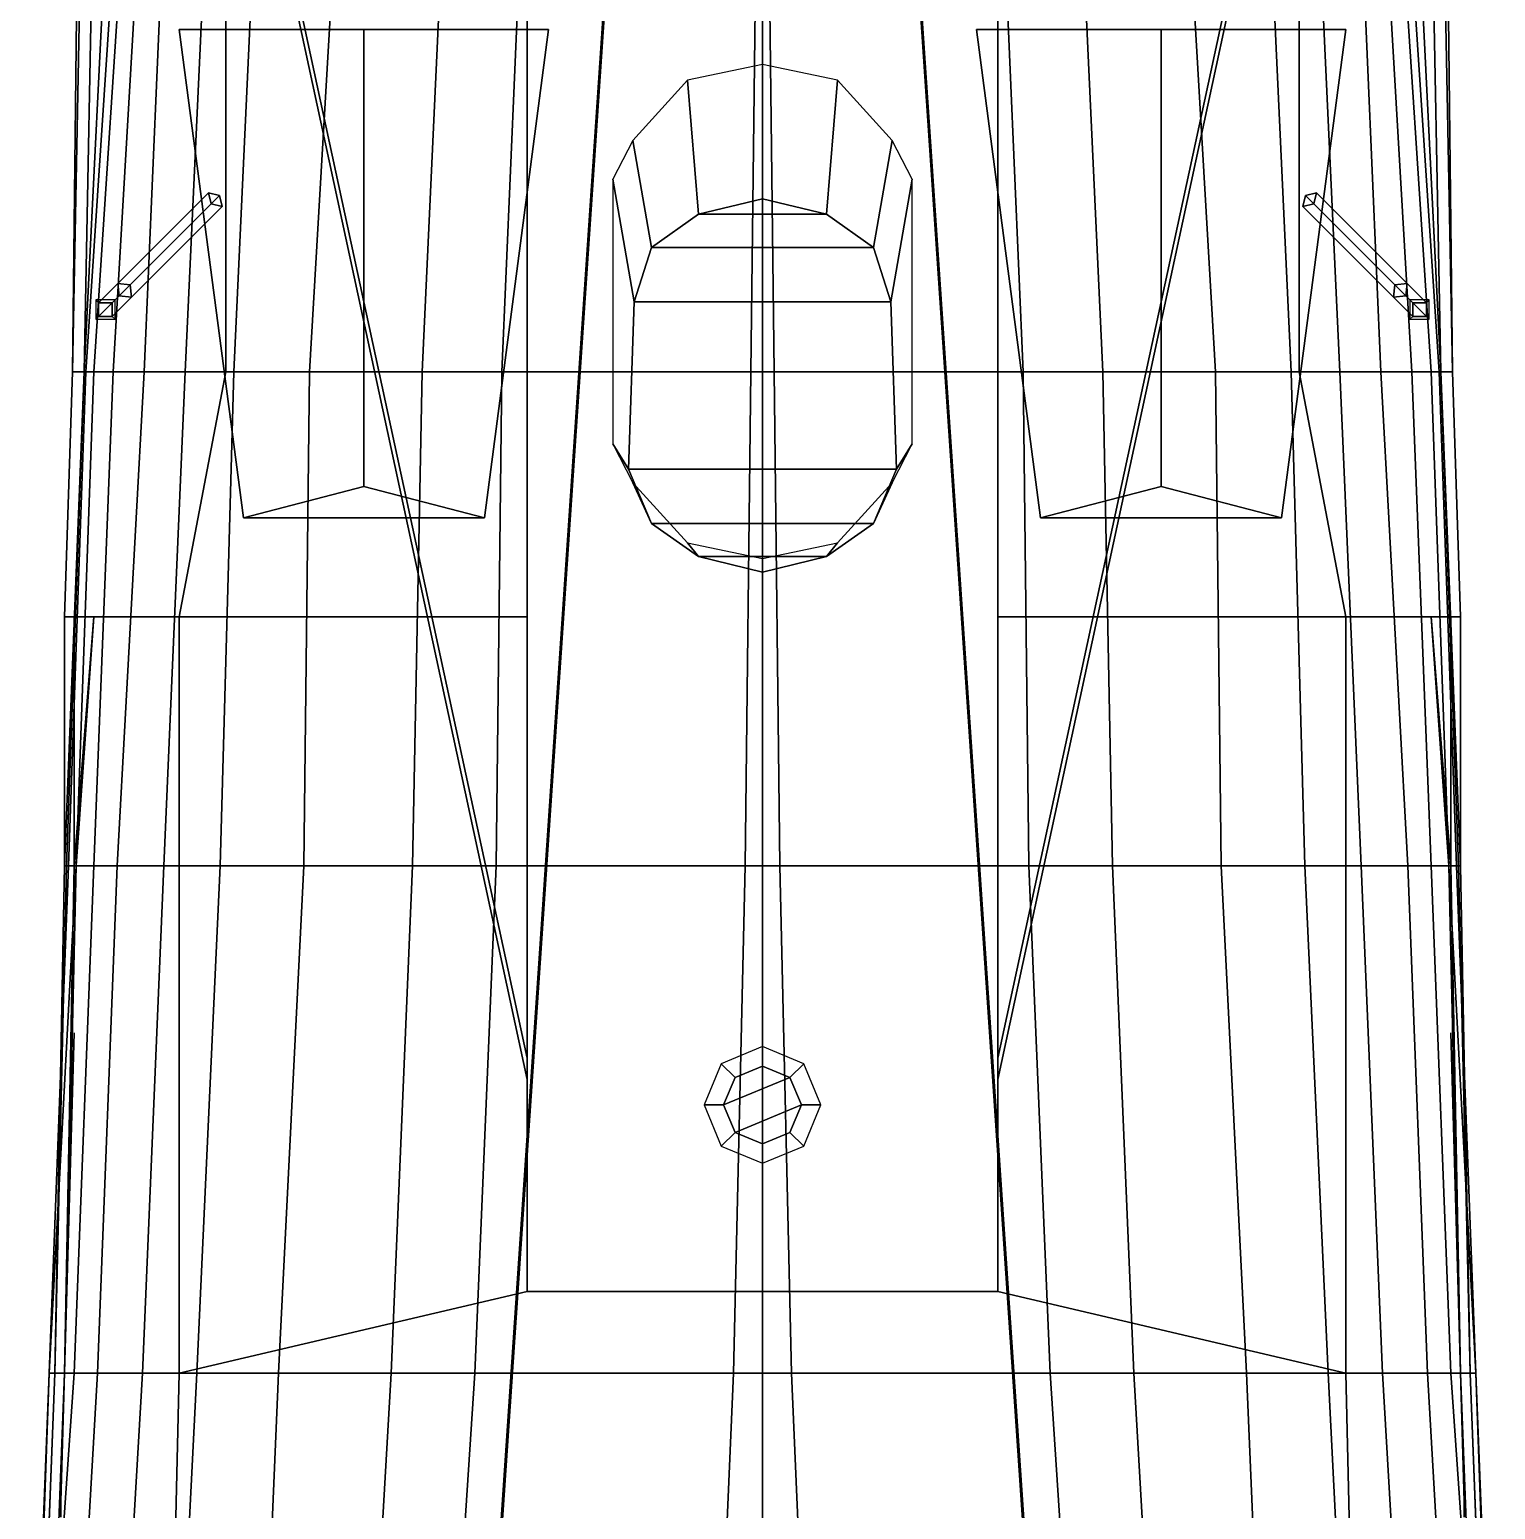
# Model space of a CAD drawing. Header units: millimetres. Extents: x -3.8 to 3.8, y -36.3 to 63.6.
# Drawn here: x -3.77 to 3.77, y 1.36 to 8.97 of the extents above; entities that cross this region are included whole.
import ezdxf

# ---------------------------------------------------------------- set-up
doc = ezdxf.new("R2010")
doc.units = ezdxf.units.MM
doc.layers.add('railings', color=6, linetype='Continuous')
doc.layers.add('superstructure', color=3, linetype='Continuous')

msp = doc.modelspace()

# ---------------------------------------------------------------- linework, layer by layer
for points in [[(-3.52, 9.8, 3.67), (-3.44, 9.8, 3.01), (-3.49, 7.21, 3.01), (-3.55, 7.21, 3.67)], [(-3.52, 9.8, 3.79), (-3.52, 9.8, 3.67), (-3.55, 7.21, 3.67), (-3.55, 7.21, 3.79)], [(-3.5, 9.8, 3.84), (-3.52, 9.8, 3.79), (-3.55, 7.21, 3.79)], [(-3.44, 9.8, 3.01), (-3.36, 9.8, 1.72), (-3.49, 7.21, 1.71), (-3.49, 7.21, 3.01)], [(-3.36, 9.8, 1.72), (-3.31, 9.8, 1.01), (-3.48, 7.21, 1.01), (-3.49, 7.21, 1.71)], [(-3.31, 9.8, 1.01), (-3.27, 9.8, 0.27), (-3.44, 7.21, 0.34), (-3.48, 7.21, 1.01)], [(-3.27, 9.8, 0.27), (-3.19, 9.8), (-3.34, 7.21), (-3.44, 7.21, 0.34)], [(-3.19, 9.8), (-3.07, 9.8, -0.27), (-3.18, 7.21, -0.27), (-3.34, 7.21)], [(-3.07, 9.8, -0.27), (-2.85, 9.8, -0.57), (-2.97, 7.21, -0.57), (-3.18, 7.21, -0.27)], [(-2.85, 9.8, -0.57), (-2.6, 9.8, -0.82), (-2.72, 7.21, -0.82), (-2.97, 7.21, -0.57)], [(-2.6, 9.8, -0.82), (-2.18, 9.8, -1.11), (-2.33, 7.21, -1.11), (-2.72, 7.21, -0.82)], [(-2.18, 9.8, -1.11), (-1.63, 9.8, -1.38), (-1.75, 7.21, -1.38), (-2.33, 7.21, -1.11)], [(-1.63, 9.8, -1.38), (-1.23, 9.8, -1.53), (-1.34, 7.21, -1.53), (-1.75, 7.21, -1.38)], [(-1.23, 9.8, -1.53), (-0.03, 9.8, -1.93), (-0.06, 7.21, -1.93), (-1.34, 7.21, -1.53)], [(0, 7.21, -1.93), (-0.06, 7.21, -1.93), (-0.03, 9.8, -1.93), (0, 9.8, -1.93)], [(0, 9.8, -1.93), (0.03, 9.8, -1.93), (0.06, 7.21, -1.93), (0, 7.21, -1.93)], [(1.34, 7.21, -1.53), (0.06, 7.21, -1.93), (0.03, 9.8, -1.93), (1.23, 9.8, -1.53)], [(1.75, 7.21, -1.38), (1.34, 7.21, -1.53), (1.23, 9.8, -1.53), (1.63, 9.8, -1.38)], [(2.33, 7.21, -1.11), (1.75, 7.21, -1.38), (1.63, 9.8, -1.38), (2.18, 9.8, -1.11)], [(2.72, 7.21, -0.82), (2.33, 7.21, -1.11), (2.18, 9.8, -1.11), (2.6, 9.8, -0.82)], [(2.97, 7.21, -0.57), (2.72, 7.21, -0.82), (2.6, 9.8, -0.82), (2.85, 9.8, -0.57)], [(3.18, 7.21, -0.27), (2.97, 7.21, -0.57), (2.85, 9.8, -0.57), (3.07, 9.8, -0.27)], [(3.34, 7.21), (3.18, 7.21, -0.27), (3.07, 9.8, -0.27), (3.19, 9.8)], [(3.44, 7.21, 0.34), (3.34, 7.21), (3.19, 9.8), (3.27, 9.8, 0.27)], [(3.48, 7.21, 1.01), (3.44, 7.21, 0.34), (3.27, 9.8, 0.27), (3.31, 9.8, 1.01)], [(3.49, 7.21, 1.71), (3.48, 7.21, 1.01), (3.31, 9.8, 1.01), (3.36, 9.8, 1.72)], [(3.49, 7.21, 3.01), (3.49, 7.21, 1.71), (3.36, 9.8, 1.72), (3.44, 9.8, 3.01)], [(3.55, 7.21, 3.67), (3.49, 7.21, 3.01), (3.44, 9.8, 3.01), (3.52, 9.8, 3.67)], [(3.55, 7.21, 3.79), (3.55, 7.21, 3.79), (3.52, 9.8, 3.79), (3.5, 9.8, 3.84)], [(3.55, 7.21, 3.79), (3.55, 7.21, 3.67), (3.52, 9.8, 3.67), (3.52, 9.8, 3.79)], [(-3.3164, 7.6644, 6.14), (-3.3093, 7.6007, 6.16), (-2.8355, 8.0745, 6.69), (-2.8497, 8.131, 6.65)], [(-3.2527, 7.6573, 6.12), (-3.3164, 7.6644, 6.14), (-2.8497, 8.131, 6.65), (-2.7931, 8.1169, 6.63)], [(-3.3093, 7.6007, 6.16), (-3.2456, 7.5936, 6.14), (-2.779, 8.0603, 6.65), (-2.8355, 8.0745, 6.69)], [(-3.2456, 7.5936, 6.14), (-3.2527, 7.6573, 6.12), (-2.7931, 8.1169, 6.63), (-2.779, 8.0603, 6.65)], [(-2.8355, 8.0745, 6.69), (-2.779, 8.0603, 6.65), (-2.7931, 8.1169, 6.63), (-2.8497, 8.131, 6.65)], [(2.8355, 8.0745, 6.69), (2.8497, 8.131, 6.65), (2.7931, 8.1169, 6.63), (2.779, 8.0603, 6.65)], [(3.2527, 7.6573, 6.12), (3.2456, 7.5936, 6.14), (2.779, 8.0603, 6.65), (2.7931, 8.1169, 6.63)], [(3.2456, 7.5936, 6.14), (3.3093, 7.6007, 6.16), (2.8355, 8.0745, 6.69), (2.779, 8.0603, 6.65)], [(3.3164, 7.6644, 6.14), (3.2527, 7.6573, 6.12), (2.7931, 8.1169, 6.63), (2.8497, 8.131, 6.65)], [(3.3093, 7.6007, 6.16), (3.3164, 7.6644, 6.14), (2.8497, 8.131, 6.65), (2.8355, 8.0745, 6.69)], [(-3.4154, 7.5654, 5.81), (-3.4154, 7.4946, 5.84), (-3.3093, 7.6007, 6.16), (-3.3164, 7.6644, 6.14)], [(-3.3446, 7.5654, 5.77), (-3.4154, 7.5654, 5.81), (-3.3164, 7.6644, 6.14), (-3.2527, 7.6573, 6.12)], [(-3.3446, 7.4946, 5.81), (-3.3446, 7.5654, 5.77), (-3.2527, 7.6573, 6.12), (-3.2456, 7.5936, 6.14)], [(3.3446, 7.5654, 5.77), (3.3446, 7.4946, 5.81), (3.2456, 7.5936, 6.14), (3.2527, 7.6573, 6.12)], [(3.4154, 7.5654, 5.81), (3.3446, 7.5654, 5.77), (3.2527, 7.6573, 6.12), (3.3164, 7.6644, 6.14)], [(3.4154, 7.4946, 5.84), (3.4154, 7.5654, 5.81), (3.3164, 7.6644, 6.14), (3.3093, 7.6007, 6.16)], [(-3.4295, 7.5795, 3.79), (-3.4295, 7.4805, 3.79), (-3.4154, 7.4946, 5.84), (-3.4154, 7.5654, 5.81)], [(-3.3305, 7.5795, 3.79), (-3.4295, 7.5795, 3.79), (-3.4154, 7.5654, 5.81), (-3.3446, 7.5654, 5.77)], [(-3.4154, 7.4946, 5.84), (-3.3446, 7.4946, 5.81), (-3.2456, 7.5936, 6.14), (-3.3093, 7.6007, 6.16)], [(-3.3305, 7.4805, 3.79), (-3.3305, 7.5795, 3.79), (-3.3446, 7.5654, 5.77), (-3.3446, 7.4946, 5.81)], [(3.3446, 7.4946, 5.81), (3.4154, 7.4946, 5.84), (3.3093, 7.6007, 6.16), (3.2456, 7.5936, 6.14)], [(3.3305, 7.5795, 3.79), (3.3305, 7.4805, 3.79), (3.3446, 7.4946, 5.81), (3.3446, 7.5654, 5.77)], [(3.4295, 7.5795, 3.79), (3.3305, 7.5795, 3.79), (3.3446, 7.5654, 5.77), (3.4154, 7.5654, 5.81)], [(3.4295, 7.4805, 3.79), (3.4295, 7.5795, 3.79), (3.4154, 7.5654, 5.81), (3.4154, 7.4946, 5.84)], [(-3.4295, 7.4805, 3.79), (-3.3305, 7.4805, 3.79), (-3.3446, 7.4946, 5.81), (-3.4154, 7.4946, 5.84)], [(3.3305, 7.4805, 3.79), (3.4295, 7.4805, 3.79), (3.4154, 7.4946, 5.84), (3.3446, 7.4946, 5.81)], [(-3.49, 7.21, 3.01), (-3.49, 7.21, 1.71), (-3.58, 4.67, 1.69), (-3.59, 4.67, 2.99)], [(-3.55, 7.21, 3.67), (-3.49, 7.21, 3.01), (-3.59, 4.67, 2.99), (-3.59, 5.95, 3.62)], [(-3.55, 7.21, 3.79), (-3.55, 7.21, 3.67), (-3.59, 5.95, 3.62)], [(-3.49, 7.21, 1.71), (-3.48, 7.21, 1.01), (-3.57, 4.67, 1.01), (-3.58, 4.67, 1.69)], [(-3.48, 7.21, 1.01), (-3.44, 7.21, 0.34), (-3.53, 4.67, 0.34), (-3.57, 4.67, 1.01)], [(-3.44, 7.21, 0.34), (-3.34, 7.21), (-3.44, 4.67), (-3.53, 4.67, 0.34)], [(-3.34, 7.21), (-3.18, 7.21, -0.27), (-3.32, 4.67, -0.27), (-3.44, 4.67)], [(-3.18, 7.21, -0.27), (-2.97, 7.21, -0.57), (-3.08, 4.67, -0.57), (-3.32, 4.67, -0.27)], [(-2.97, 7.21, -0.57), (-2.72, 7.21, -0.82), (-2.79, 4.67, -0.82), (-3.08, 4.67, -0.57)], [(-2.72, 7.21, -0.82), (-2.33, 7.21, -1.11), (-2.36, 4.67, -1.11), (-2.79, 4.67, -0.82)], [(-2.33, 7.21, -1.11), (-1.75, 7.21, -1.38), (-1.8, 4.67, -1.38), (-2.36, 4.67, -1.11)], [(-1.75, 7.21, -1.38), (-1.34, 7.21, -1.53), (-1.37, 4.67, -1.53), (-1.8, 4.67, -1.38)], [(-1.34, 7.21, -1.53), (-0.06, 7.21, -1.93), (-0.09, 4.67, -1.93), (-1.37, 4.67, -1.53)], [(0, 4.67, -1.93), (-0.09, 4.67, -1.93), (-0.06, 7.21, -1.93), (0, 7.21, -1.93)], [(0, 7.21, -1.93), (0.06, 7.21, -1.93), (0.09, 4.67, -1.93), (0, 4.67, -1.93)], [(1.37, 4.67, -1.53), (0.09, 4.67, -1.93), (0.06, 7.21, -1.93), (1.34, 7.21, -1.53)], [(1.8, 4.67, -1.38), (1.37, 4.67, -1.53), (1.34, 7.21, -1.53), (1.75, 7.21, -1.38)], [(2.36, 4.67, -1.11), (1.8, 4.67, -1.38), (1.75, 7.21, -1.38), (2.33, 7.21, -1.11)], [(2.79, 4.67, -0.82), (2.36, 4.67, -1.11), (2.33, 7.21, -1.11), (2.72, 7.21, -0.82)], [(3.08, 4.67, -0.57), (2.79, 4.67, -0.82), (2.72, 7.21, -0.82), (2.97, 7.21, -0.57)], [(3.32, 4.67, -0.27), (3.08, 4.67, -0.57), (2.97, 7.21, -0.57), (3.18, 7.21, -0.27)], [(3.44, 4.67), (3.32, 4.67, -0.27), (3.18, 7.21, -0.27), (3.34, 7.21)], [(3.53, 4.67, 0.34), (3.44, 4.67), (3.34, 7.21), (3.44, 7.21, 0.34)], [(3.57, 4.67, 1.01), (3.53, 4.67, 0.34), (3.44, 7.21, 0.34), (3.48, 7.21, 1.01)], [(3.58, 4.67, 1.69), (3.57, 4.67, 1.01), (3.48, 7.21, 1.01), (3.49, 7.21, 1.71)], [(3.59, 4.67, 2.99), (3.58, 4.67, 1.69), (3.49, 7.21, 1.71), (3.49, 7.21, 3.01)], [(3.59, 5.95, 3.62), (3.59, 4.67, 2.99), (3.49, 7.21, 3.01), (3.55, 7.21, 3.67)], [(3.59, 5.95, 3.62), (3.59, 5.95, 3.62), (3.55, 7.21, 3.67), (3.55, 7.21, 3.79)], [(-3.59, 5.95, 3.62), (-3.59, 4.67, 2.99), (-3.54, 4.67, 2.99), (-3.54, 5.95, 3.62)], [(-3.54, 5.95, 3.62), (-3.54, 4.67, 2.99), (-3.54, 4.67, 2.99), (-3.44, 5.95, 3.01)], [(-3.44, 5.95, 3.01), (-3.54, 4.67, 2.99), (-3.53, 4.67, 1.69), (-3.44, 5.95, 1.71)], [(3.44, 5.95, 3.01), (3.54, 4.67, 2.99), (3.54, 4.67, 2.99), (3.54, 5.95, 3.62)], [(3.44, 5.95, 1.71), (3.53, 4.67, 1.69), (3.54, 4.67, 2.99), (3.44, 5.95, 3.01)], [(3.54, 5.95, 3.62), (3.54, 4.67, 2.99), (3.59, 4.67, 2.99), (3.59, 5.95, 3.62)], [(-3.57, 4.67, 1.01), (-3.53, 4.67, 0.34), (-3.67, 2.06, 0.53), (-3.67, 2.06, 1.01)], [(-3.53, 4.67, 0.34), (-3.44, 4.67), (-3.54, 2.06), (-3.67, 2.06, 0.53)], [(-3.58, 4.67, 1.69), (-3.57, 4.67, 1.01), (-3.67, 2.06, 1.01), (-3.64, 2.06, 1.7)], [(-3.59, 4.67, 2.99), (-3.58, 4.67, 1.69), (-3.64, 2.06, 1.7), (-3.64, 2.06, 2.01)], [(-3.59, 4.67, 2.99), (-3.64, 2.06, 2.01), (-3.59, 2.06, 2.01), (-3.54, 4.67, 2.99)], [(-3.54, 4.67, 2.99), (-3.59, 2.06, 2.01), (-3.59, 2.06, 1.7), (-3.53, 4.67, 1.69)], [(-3.44, 4.67), (-3.32, 4.67, -0.27), (-3.42, 2.06, -0.27), (-3.54, 2.06)], [(-3.32, 4.67, -0.27), (-3.08, 4.67, -0.57), (-3.19, 2.06, -0.57), (-3.42, 2.06, -0.27)], [(-3.08, 4.67, -0.57), (-2.79, 4.67, -0.82), (-2.91, 2.06, -0.82), (-3.19, 2.06, -0.57)], [(-2.79, 4.67, -0.82), (-2.36, 4.67, -1.11), (-2.49, 2.06, -1.11), (-2.91, 2.06, -0.82)], [(-2.36, 4.67, -1.11), (-1.8, 4.67, -1.38), (-1.91, 2.06, -1.38), (-2.49, 2.06, -1.11)], [(-1.8, 4.67, -1.38), (-1.37, 4.67, -1.53), (-1.48, 2.06, -1.53), (-1.91, 2.06, -1.38)], [(-1.37, 4.67, -1.53), (-0.09, 4.67, -1.93), (-0.15, 2.06, -1.93), (-1.48, 2.06, -1.53)], [(0, 2.06, -1.93), (-0.15, 2.06, -1.93), (-0.09, 4.67, -1.93), (0, 4.67, -1.93)], [(0, 4.67, -1.93), (0.09, 4.67, -1.93), (0.15, 2.06, -1.93), (0, 2.06, -1.93)], [(1.48, 2.06, -1.53), (0.15, 2.06, -1.93), (0.09, 4.67, -1.93), (1.37, 4.67, -1.53)], [(1.91, 2.06, -1.38), (1.48, 2.06, -1.53), (1.37, 4.67, -1.53), (1.8, 4.67, -1.38)], [(2.49, 2.06, -1.11), (1.91, 2.06, -1.38), (1.8, 4.67, -1.38), (2.36, 4.67, -1.11)], [(2.91, 2.06, -0.82), (2.49, 2.06, -1.11), (2.36, 4.67, -1.11), (2.79, 4.67, -0.82)], [(3.19, 2.06, -0.57), (2.91, 2.06, -0.82), (2.79, 4.67, -0.82), (3.08, 4.67, -0.57)], [(3.42, 2.06, -0.27), (3.19, 2.06, -0.57), (3.08, 4.67, -0.57), (3.32, 4.67, -0.27)], [(3.54, 2.06), (3.42, 2.06, -0.27), (3.32, 4.67, -0.27), (3.44, 4.67)], [(3.67, 2.06, 0.53), (3.54, 2.06), (3.44, 4.67), (3.53, 4.67, 0.34)], [(3.67, 2.06, 1.01), (3.67, 2.06, 0.53), (3.53, 4.67, 0.34), (3.57, 4.67, 1.01)], [(3.53, 4.67, 1.69), (3.59, 2.06, 1.7), (3.59, 2.06, 2.01), (3.54, 4.67, 2.99)], [(3.54, 4.67, 2.99), (3.59, 2.06, 2.01), (3.64, 2.06, 2.01), (3.59, 4.67, 2.99)], [(3.64, 2.06, 1.7), (3.67, 2.06, 1.01), (3.57, 4.67, 1.01), (3.58, 4.67, 1.69)], [(3.64, 2.06, 2.01), (3.64, 2.06, 1.7), (3.58, 4.67, 1.69), (3.59, 4.67, 2.99)], [(-3.67, 2.06, 1.01), (-3.67, 2.06, 0.53), (-3.77, -0.53, 0.53), (-3.76, -0.53, 1.01)], [(-3.67, 2.06, 0.53), (-3.54, 2.06), (-3.72, -0.53), (-3.77, -0.53, 0.53)], [(-3.64, 2.06, 1.7), (-3.67, 2.06, 1.01), (-3.76, -0.53, 1.01), (-3.74, -0.53, 1.7)], [(-3.54, 2.06), (-3.42, 2.06, -0.27), (-3.57, -0.53, -0.27), (-3.72, -0.53)], [(-3.64, 2.06, 2.01), (-3.64, 2.06, 1.7), (-3.6763, 1.12, 1.7)], [(-3.64, 2.06, 2.01), (-3.6763, 1.12, 1.7), (-3.6263, 1.12, 1.7), (-3.59, 2.06, 2.01)], [(-3.59, 2.06, 2.01), (-3.6263, 1.12, 1.7), (-3.6263, 1.12, 1.7), (-3.59, 2.06, 1.7)], [(-3.42, 2.06, -0.27), (-3.19, 2.06, -0.57), (-3.34, -0.53, -0.57), (-3.57, -0.53, -0.27)], [(-3.19, 2.06, -0.57), (-2.91, 2.06, -0.82), (-3.04, -0.53, -0.82), (-3.34, -0.53, -0.57)], [(-2.91, 2.06, -0.82), (-2.49, 2.06, -1.11), (-2.6, -0.53, -1.11), (-3.04, -0.53, -0.82)], [(-2.49, 2.06, -1.11), (-1.91, 2.06, -1.38), (-2.06, -0.53, -1.38), (-2.6, -0.53, -1.11)], [(-1.91, 2.06, -1.38), (-1.48, 2.06, -1.53), (-1.65, -0.53, -1.53), (-2.06, -0.53, -1.38)], [(-1.48, 2.06, -1.53), (-0.15, 2.06, -1.93), (-0.26, -0.53, -1.93), (-1.65, -0.53, -1.53)], [(0, -0.53, -1.93), (-0.26, -0.53, -1.93), (-0.15, 2.06, -1.93), (0, 2.06, -1.93)], [(0, 2.06, -1.93), (0.15, 2.06, -1.93), (0.26, -0.53, -1.93), (0, -0.53, -1.93)], [(1.65, -0.53, -1.53), (0.26, -0.53, -1.93), (0.15, 2.06, -1.93), (1.48, 2.06, -1.53)], [(2.06, -0.53, -1.38), (1.65, -0.53, -1.53), (1.48, 2.06, -1.53), (1.91, 2.06, -1.38)], [(2.6, -0.53, -1.11), (2.06, -0.53, -1.38), (1.91, 2.06, -1.38), (2.49, 2.06, -1.11)], [(3.04, -0.53, -0.82), (2.6, -0.53, -1.11), (2.49, 2.06, -1.11), (2.91, 2.06, -0.82)], [(3.34, -0.53, -0.57), (3.04, -0.53, -0.82), (2.91, 2.06, -0.82), (3.19, 2.06, -0.57)], [(3.57, -0.53, -0.27), (3.34, -0.53, -0.57), (3.19, 2.06, -0.57), (3.42, 2.06, -0.27)], [(3.72, -0.53), (3.57, -0.53, -0.27), (3.42, 2.06, -0.27), (3.54, 2.06)], [(3.77, -0.53, 0.53), (3.72, -0.53), (3.54, 2.06), (3.67, 2.06, 0.53)], [(3.59, 2.06, 2.01), (3.6263, 1.12, 1.7), (3.6763, 1.12, 1.7), (3.64, 2.06, 2.01)], [(3.59, 2.06, 1.7), (3.6263, 1.12, 1.7), (3.6263, 1.12, 1.7), (3.59, 2.06, 2.01)], [(3.74, -0.53, 1.7), (3.76, -0.53, 1.01), (3.67, 2.06, 1.01), (3.64, 2.06, 1.7)], [(3.6763, 1.12, 1.7), (3.6763, 1.12, 1.7), (3.64, 2.06, 1.7), (3.64, 2.06, 2.01)], [(3.76, -0.53, 1.01), (3.77, -0.53, 0.53), (3.67, 2.06, 0.53), (3.67, 2.06, 1.01)]]:
    msp.add_3dface(points)
at = {"layer": 'railings'}
for points in [[(-3, 8.97, 5.08), (-2.05, 8.97, 4.19), (-2.05, 6.62, 4.19), (-2.67, 6.46, 5.21)], [(-2.67, 6.46, 5.21), (-2.05, 6.62, 4.19), (-2.05, 8.97, 4.19), (-3, 8.97, 5.08)], [(-1.43, 6.46, 5.21), (-2.05, 6.62, 4.19), (-2.05, 8.97, 4.19), (-1.1, 8.97, 5.08)], [(-1.1, 8.97, 5.08), (-2.05, 8.97, 4.19), (-2.05, 6.62, 4.19), (-1.43, 6.46, 5.21)], [(1.1, 8.97, 5.08), (2.05, 8.97, 4.19), (2.05, 6.62, 4.19), (1.43, 6.46, 5.21)], [(1.43, 6.46, 5.21), (2.05, 6.62, 4.19), (2.05, 8.97, 4.19), (1.1, 8.97, 5.08)], [(2.67, 6.46, 5.21), (2.05, 6.62, 4.19), (2.05, 8.97, 4.19), (3, 8.97, 5.08)], [(3, 8.97, 5.08), (2.05, 8.97, 4.19), (2.05, 6.62, 4.19), (2.67, 6.46, 5.21)], [(-1.43, 6.46, 5.21), (-2.05, 6.62, 4.19), (-2.05, 6.62, 4.19), (-2.67, 6.46, 5.21)], [(-2.67, 6.46, 5.21), (-2.05, 6.62, 4.19), (-2.05, 6.62, 4.19), (-1.43, 6.46, 5.21)], [(2.67, 6.46, 5.21), (2.05, 6.62, 4.19), (2.05, 6.62, 4.19), (1.43, 6.46, 5.21)], [(1.43, 6.46, 5.21), (2.05, 6.62, 4.19), (2.05, 6.62, 4.19), (2.67, 6.46, 5.21)], [(-3.61, 1.4, 2.62), (-3.54, 3.81, 2.62), (-3.54, 3.81, 2.7), (-3.61, 1.4, 2.7)], [(-3.61, 1.4, 2.7), (-3.54, 3.81, 2.7), (-3.54, 3.81, 2.62), (-3.61, 1.4, 2.62)], [(-3.61, 1.4, 2.15), (-3.54, 3.81, 2.15), (-3.54, 3.81, 2.23), (-3.61, 1.4, 2.23)], [(-3.61, 1.4, 2.23), (-3.54, 3.81, 2.23), (-3.54, 3.81, 2.15), (-3.61, 1.4, 2.15)], [(3.61, 1.4, 2.23), (3.54, 3.81, 2.23), (3.54, 3.81, 2.15), (3.61, 1.4, 2.15)], [(3.61, 1.4, 2.15), (3.54, 3.81, 2.15), (3.54, 3.81, 2.23), (3.61, 1.4, 2.23)], [(3.61, 1.4, 2.62), (3.54, 3.81, 2.62), (3.54, 3.81, 2.7), (3.61, 1.4, 2.7)], [(3.61, 1.4, 2.7), (3.54, 3.81, 2.7), (3.54, 3.81, 2.62), (3.61, 1.4, 2.62)], [(-3.61, 1.4, 1.7), (-3.61, 1.4, 2.7), (-3.61, 1.32, 2.7), (-3.61, 1.32, 1.7)], [(-3.61, 1.32, 1.7), (-3.61, 1.32, 2.7), (-3.61, 1.4, 2.7), (-3.61, 1.4, 1.7)], [(3.61, 1.4, 1.7), (3.61, 1.4, 2.7), (3.61, 1.32, 2.7), (3.61, 1.32, 1.7)], [(3.61, 1.32, 1.7), (3.61, 1.32, 2.7), (3.61, 1.4, 2.7), (3.61, 1.4, 1.7)]]:
    msp.add_3dface(points, dxfattribs=at)
at = {"layer": 'superstructure'}
for points in [[(-3.5, 14.19, 14.61), (-3.5, 14.28, 14.61), (-1.21, 3.68, 4.84), (-1.21, 3.57, 4.84)], [(-1.21, 3.57, 4.84), (-1.21, 3.68, 4.84), (-3.5, 14.28, 14.61), (-3.5, 14.19, 14.61)], [(1.21, 3.57, 4.84), (1.21, 3.68, 4.84), (3.5, 14.28, 14.61), (3.5, 14.19, 14.61)], [(3.5, 14.19, 14.61), (3.5, 14.28, 14.61), (1.21, 3.68, 4.84), (1.21, 3.57, 4.84)], [(-0.5, 13.67, 17.71), (-0.5, 13.76, 17.69), (-1.87, -6.46, 8.6), (-1.87, -6.57, 8.6)], [(-1.87, -6.57, 8.6), (-1.87, -6.46, 8.6), (-0.5, 13.76, 17.69), (-0.5, 13.67, 17.71)], [(1.87, -6.57, 8.6), (1.87, -6.46, 8.6), (0.5, 13.76, 17.69), (0.5, 13.67, 17.71)], [(0.5, 13.67, 17.71), (0.5, 13.76, 17.69), (1.87, -6.46, 8.6), (1.87, -6.57, 8.6)], [(1.21, 2.48, 4.84), (1.21, 12.39, 4.84), (-1.21, 12.39, 4.84), (-1.21, 2.48, 4.84)], [(-3.5, 9.8, 3.84), (-3.55, 7.21, 3.79), (-2.76, 7.21, 4.18), (-2.76, 9.8, 4.18)], [(-1.21, 7.21, 4.18), (-1.21, 9.8, 4.18), (-2.76, 9.8, 4.18), (-2.76, 7.21, 4.18)], [(-1.21, 9.8, 4.84), (-1.21, 9.8, 4.18), (-1.21, 7.21, 4.18), (-1.21, 7.21, 4.84)], [(2.76, 7.21, 4.18), (2.76, 9.8, 4.18), (1.21, 9.8, 4.18), (1.21, 7.21, 4.18)], [(1.21, 7.21, 4.18), (1.21, 9.8, 4.18), (1.21, 9.8, 4.84), (1.21, 7.21, 4.84)], [(2.76, 9.8, 4.18), (2.76, 7.21, 4.18), (3.55, 7.21, 3.79), (3.5, 9.8, 3.84)], [(0, 8.79, 4.84), (-0.385, 8.71, 4.84), (-0.33, 8.02, 8.48), (0, 8.1, 8.48)], [(0.385, 8.71, 4.84), (0, 8.79, 4.84), (0, 8.1, 8.48), (0.33, 8.02, 8.48)], [(-0.385, 8.71, 4.84), (-0.6668, 8.4, 4.84), (-0.5716, 7.85, 8.48), (-0.33, 8.02, 8.48)], [(0.6668, 8.4, 4.84), (0.385, 8.71, 4.84), (0.33, 8.02, 8.48), (0.5716, 7.85, 8.48)], [(-0.6668, 8.4, 4.84), (-0.77, 8.2, 4.84), (-0.66, 7.57, 8.48), (-0.5716, 7.85, 8.48)], [(0.77, 8.2, 4.84), (0.6668, 8.4, 4.84), (0.5716, 7.85, 8.48), (0.66, 7.57, 8.48)], [(-0.77, 8.2, 4.84), (-0.77, 6.84, 4.84), (-0.69, 6.71, 8.45), (-0.66, 7.57, 8.48)], [(0.77, 6.84, 4.84), (0.77, 8.2, 4.84), (0.66, 7.57, 8.48), (0.69, 6.71, 8.45)], [(0.33, 8.02, 8.48), (0, 8.1, 8.48), (0, 8.1, 8.48), (-0.33, 8.02, 8.48)], [(0.5716, 7.85, 8.48), (0.33, 8.02, 8.48), (-0.33, 8.02, 8.48), (-0.5716, 7.85, 8.48)], [(0.66, 7.57, 8.48), (0.5716, 7.85, 8.48), (-0.5716, 7.85, 8.48), (-0.66, 7.57, 8.48)], [(0.69, 6.71, 8.45), (0.66, 7.57, 8.48), (-0.66, 7.57, 8.48), (-0.69, 6.71, 8.45)], [(-3.55, 7.21, 3.79), (-3.59, 5.95, 3.62), (-3, 5.95, 4.18), (-2.76, 7.21, 4.18)], [(-2.76, 7.21, 4.18), (-3, 5.95, 4.18), (-1.21, 5.95, 4.18), (-1.21, 7.21, 4.18)], [(-1.21, 7.21, 4.84), (-1.21, 7.21, 4.18), (-1.21, 5.95, 4.18), (-1.21, 5.95, 4.84)], [(1.21, 5.95, 4.18), (1.21, 7.21, 4.18), (1.21, 7.21, 4.84), (1.21, 5.95, 4.84)], [(1.21, 7.21, 4.18), (1.21, 5.95, 4.18), (3, 5.95, 4.18), (2.76, 7.21, 4.18)], [(2.76, 7.21, 4.18), (3, 5.95, 4.18), (3.59, 5.95, 3.62), (3.55, 7.21, 3.79)], [(-0.77, 6.84, 4.84), (-0.6668, 6.64, 4.84), (-0.5716, 6.43, 8.43), (-0.69, 6.71, 8.45)], [(0.6668, 6.64, 4.84), (0.77, 6.84, 4.84), (0.69, 6.71, 8.45), (0.5716, 6.43, 8.43)], [(0.5716, 6.43, 8.43), (0.69, 6.71, 8.45), (-0.69, 6.71, 8.45), (-0.5716, 6.43, 8.43)], [(-0.6668, 6.64, 4.84), (-0.385, 6.33, 4.84), (-0.33, 6.26, 8.42), (-0.5716, 6.43, 8.43)], [(0.385, 6.33, 4.84), (0.6668, 6.64, 4.84), (0.5716, 6.43, 8.43), (0.33, 6.26, 8.42)], [(0.33, 6.26, 8.42), (0.5716, 6.43, 8.43), (-0.5716, 6.43, 8.43), (-0.33, 6.26, 8.42)], [(-0.385, 6.33, 4.84), (0, 6.25, 4.84), (0, 6.18, 8.42), (-0.33, 6.26, 8.42)], [(0, 6.25, 4.84), (0.385, 6.33, 4.84), (0.33, 6.26, 8.42), (0, 6.18, 8.42)], [(0, 6.18, 8.42), (0.33, 6.26, 8.42), (-0.33, 6.26, 8.42), (0, 6.18, 8.42)], [(-3, 5.95, 4.18), (-3.59, 5.95, 3.62), (-1.21, 5.95, 3.62), (-1.21, 5.95, 4.18)], [(-3.54, 5.95, 3.62), (-3, 5.95, 2.05), (-1.21, 5.95, 2.05), (-1.21, 5.95, 3.62)], [(-3.54, 5.95, 3.62), (-3.44, 5.95, 3.01), (-3, 5.95, 2.05)], [(-3.44, 5.95, 1.71), (-3.53, 4.67, 1.69), (-3, 4.67, 2.04), (-3, 5.95, 2.05)], [(-3.44, 5.95, 3.01), (-3.44, 5.95, 1.71), (-3, 5.95, 2.05)], [(-3, 5.95, 2.05), (-3, 4.67, 2.04), (-1.21, 4.67, 2.04), (-1.21, 5.95, 2.05)], [(-1.21, 5.95, 4.84), (-1.21, 5.95, 2.05), (-1.21, 4.67, 2.04), (-1.21, 4.67, 4.84)], [(1.21, 4.67, 2.04), (1.21, 5.95, 2.05), (1.21, 5.95, 4.84), (1.21, 4.67, 4.84)], [(1.21, 5.95, 4.18), (1.21, 5.95, 3.62), (3.59, 5.95, 3.62), (3, 5.95, 4.18)], [(1.21, 5.95, 3.62), (1.21, 5.95, 2.05), (3, 5.95, 2.05), (3.54, 5.95, 3.62)], [(1.21, 5.95, 2.05), (1.21, 4.67, 2.04), (3, 4.67, 2.04), (3, 5.95, 2.05)], [(3, 5.95, 2.05), (3, 4.67, 2.04), (3.53, 4.67, 1.69), (3.44, 5.95, 1.71)], [(3, 5.95, 2.05), (3, 5.95, 2.05), (3.44, 5.95, 1.71), (3.44, 5.95, 3.01)], [(3, 5.95, 2.05), (3, 5.95, 2.05), (3.44, 5.95, 3.01), (3.54, 5.95, 3.62)], [(-3.53, 4.67, 1.69), (-3.59, 2.06, 1.7), (-3, 2.06, 2.02), (-3, 4.67, 2.04)], [(-3, 4.67, 2.04), (-3, 2.06, 2.02), (-1.21, 2.48, 2.0232), (-1.21, 4.67, 2.04)], [(-1.21, 4.67, 4.84), (-1.21, 4.67, 2.04), (-1.21, 2.48, 2.0232), (-1.21, 2.48, 4.84)], [(1.21, 2.48, 2.0232), (1.21, 4.67, 2.04), (1.21, 4.67, 4.84), (1.21, 2.48, 4.84)], [(1.21, 4.67, 2.04), (1.21, 2.48, 2.0232), (3, 2.06, 2.02), (3, 4.67, 2.04)], [(3, 4.67, 2.04), (3, 2.06, 2.02), (3.59, 2.06, 1.7), (3.53, 4.67, 1.69)], [(0, 3.74, 4.84), (-0.2121, 3.6521, 4.84), (-0.1414, 3.5814, 6.57), (0, 3.64, 6.57)], [(0.2121, 3.6521, 4.84), (0, 3.74, 4.84), (0, 3.64, 6.57), (0.1414, 3.5814, 6.57)], [(-0.2121, 3.6521, 4.84), (-0.3, 3.44, 4.84), (-0.2, 3.44, 6.57), (-0.1414, 3.5814, 6.57)], [(-0.2, 3.44, 6.57), (0.1414, 3.5814, 6.57), (0, 3.64, 6.57), (-0.1414, 3.5814, 6.57)], [(-0.1414, 3.2986, 6.57), (0.2, 3.44, 6.57), (0.1414, 3.5814, 6.57), (-0.2, 3.44, 6.57)], [(0.3, 3.44, 4.84), (0.2121, 3.6521, 4.84), (0.1414, 3.5814, 6.57), (0.2, 3.44, 6.57)], [(-0.3, 3.44, 4.84), (-0.2121, 3.2279, 4.84), (-0.1414, 3.2986, 6.57), (-0.2, 3.44, 6.57)], [(0, 3.24, 6.57), (0.1414, 3.2986, 6.57), (0.2, 3.44, 6.57), (-0.1414, 3.2986, 6.57)], [(0.2121, 3.2279, 4.84), (0.3, 3.44, 4.84), (0.2, 3.44, 6.57), (0.1414, 3.2986, 6.57)], [(-0.2121, 3.2279, 4.84), (0, 3.14, 4.84), (0, 3.24, 6.57), (-0.1414, 3.2986, 6.57)], [(0, 3.14, 4.84), (0.2121, 3.2279, 4.84), (0.1414, 3.2986, 6.57), (0, 3.24, 6.57)], [(3, 2.06, 2.02), (1.21, 2.48, 2.0232), (-1.21, 2.48, 2.0232), (-3, 2.06, 2.02)], [(-1.21, 2.48, 4.84), (-1.21, 2.48, 2.0232), (1.21, 2.48, 2.0232), (1.21, 2.48, 4.84)], [(-3.59, 2.06, 1.7), (-3.6263, 1.12, 1.7), (-3.06, -0.53, 2.02), (-3, 2.06, 2.02)], [(-3, 2.06, 2.02), (-3.06, -0.53, 2.02), (3.06, -0.53, 2.02), (3, 2.06, 2.02)], [(3, 2.06, 2.02), (3.06, -0.53, 2.02), (3.6263, 1.12, 1.7), (3.59, 2.06, 1.7)]]:
    msp.add_3dface(points, dxfattribs=at)

doc.saveas('drawing.dxf')
